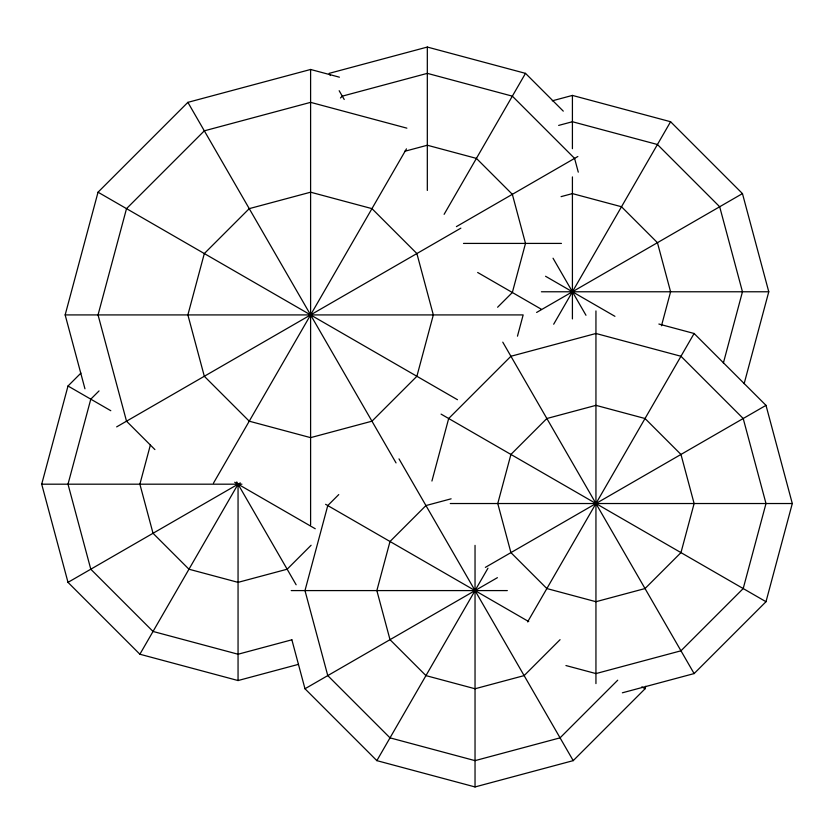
<?xml version="1.0" encoding="UTF-8"?>
<svg xmlns="http://www.w3.org/2000/svg" width="834" height="834" viewBox="0 0 834 834"><rect width="100%" height="100%" fill="white"/><g stroke="black" fill="none" stroke-linecap="round" stroke-linejoin="round"><path stroke-width="1.25" d="M84.953 388.8L65.156 314.918L98.037 192.195L187.879 102.353L310.602 69.472L339.407 77.187M298.468 664.354L238.055 680.544L139.883 654.231L68.002 582.361L41.7 484.189L68.002 386.006L80.908 373.111M150.328 445.168L139.883 484.189L153.029 533.28L188.964 569.215L238.055 582.361L287.146 569.215L311.103 545.259M431.929 481.03L448.682 418.512L510.919 356.264L595.945 333.485L680.971 356.264L743.209 418.512L765.998 503.527L743.209 588.554L680.971 650.801L595.945 673.58L565.932 665.542M517.466 336.175L523.158 314.918L65.156 314.918M661.487 325.76L670.588 291.775L657.442 242.684L621.497 206.749L572.416 193.603L561.084 196.636M723.37 363.051L742.458 291.775L719.679 206.749L657.442 144.511L572.416 121.733L558.655 125.413M291.837 639.678L304.983 688.759L376.853 760.639L475.036 786.942L573.219 760.639L645.089 688.759L645.756 686.246M744.147 383.661L768.771 291.775L742.458 193.603L670.588 121.733L572.416 95.42L552.275 100.82M622.372 692.804L694.117 673.58L765.998 601.71L792.3 503.527L765.998 405.355L694.117 333.485L658.881 324.04M213.431 483.209L406.46 148.869M139.883 654.231L238.055 484.189L238.055 680.544M444.115 214.328L525.503 73.361L563.284 111.141M553.682 324.217L670.588 121.733M376.853 760.639L487.953 568.215M527.609 621.903L694.117 333.485M340.47 97.974L342.294 96.15L427.321 73.361L512.347 96.15L574.584 158.387L578.275 172.148M99.027 390.927L90.791 399.163L68.002 484.189L90.791 569.215L153.029 631.453L238.055 654.231L291.817 639.824M497.606 307.246L512.347 292.505L525.503 243.413L512.347 194.322L476.412 158.387L427.321 145.241L404.667 151.308M338.75 494.583L327.772 505.56L304.983 590.587L327.772 675.613L390.01 737.85L475.036 760.639L560.062 737.85L617.723 680.19M560.062 639.678L524.127 675.613L475.036 688.759L425.945 675.613L390.01 639.678L376.853 590.587L390.01 541.495L425.945 505.56L451.121 498.815M456.406 226.619L577.847 156.511M116.656 426.883L460.858 228.162M68.002 582.361L240.296 482.896M536.616 312.448L742.458 193.603M485.357 567.381L765.998 405.355M304.983 688.759L497.408 577.67M525.503 73.361L427.321 47.058L329.149 73.361L330.4 75.54M463.495 243.413L561.438 243.413M541.412 291.775L768.771 291.775M41.7 484.189L241.933 484.189M450.277 503.527L792.3 503.527M291.212 590.587L507.333 590.587M406.877 128.155L310.602 102.353L204.32 130.834L126.518 208.636L98.037 314.918L126.518 421.191L154.895 449.568M545.561 276.273L614.929 316.326M477.663 272.478L541.245 309.185M98.037 192.195L457.47 399.715M441.082 414.123L765.998 601.71M325.604 504.309L528.735 621.591M641.826 686.882L645.089 688.759M68.002 386.006L110.797 410.714M234.698 482.25L315.252 528.756M553.036 258.217L585.979 315.273M502.777 342.159L694.117 673.58M339.167 90.718L344.223 99.486M398.996 458.877L573.219 760.639M187.879 102.353L396.046 462.912M236.762 481.948L296.133 584.77M595.945 310.936L595.945 683.599M572.416 95.42L572.416 148.681M572.416 176.912L572.416 318.901M475.036 545.373L475.036 786.942M427.321 47.058L427.321 190.454M310.602 69.472L310.602 524.867M204.32 253.557L187.879 314.918L204.32 376.28L249.241 421.191L310.602 437.642L371.964 421.191L416.885 376.28L433.326 314.918L416.885 253.557L371.964 208.636L310.602 192.195L249.241 208.636L204.32 253.557M510.919 454.447L497.762 503.527L510.919 552.619L546.854 588.554L595.945 601.71L645.036 588.554L680.971 552.619L694.117 503.527L680.971 454.447L645.036 418.512L595.945 405.355L546.854 418.512L510.919 454.447"/></g></svg>
